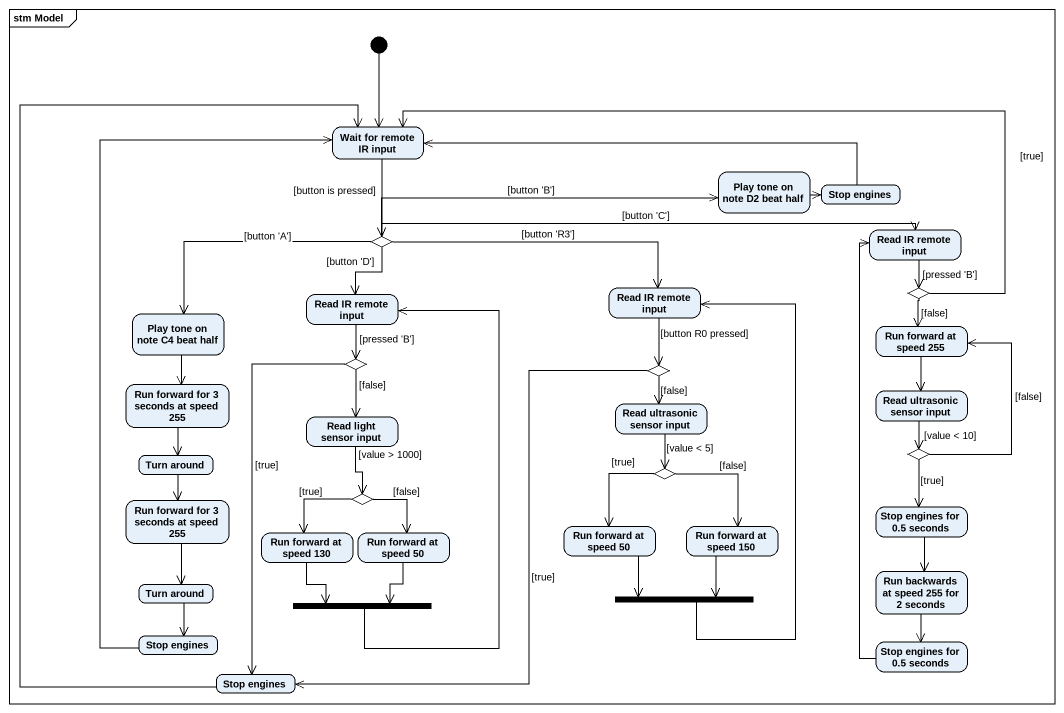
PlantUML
@startuml
mainframe stm Model
hide empty description
state "Wait for remote IR input" as Wait_for_remote_IR_input
state "Play tone on note D2 beat half" as Play_tone_on_note_D2_beat
state "Stop engines" as Stop_engines
state choice1 <<choice>>
state "Read IR remote input" as Read_IR_remote_input
state "Read IR remote input" as Read_IR_remote_input_2
state "Read IR remote input" as Read_IR_remote_input_3
state choice2 <<choice>>
state "Play tone on note C4 beat half" as Play_tone_on_note_C4_beat
state "Run forward at speed 255" as Run_forward_at_speed_255
state choice3 <<choice>>
state choice4 <<choice>>
state "Run forward for 3 seconds at speed 255" as Run_forward_for_3_seconds
state "Read light sensor input" as Read_light_sensor_input
state "Read ultrasonic sensor input" as Read_ultrasonic_sensor_input
state "Read ultrasonic sensor input" as Read_ultrasonic_sensor_input_2
state "Turn around" as Turn_around
state choice5 <<choice>>
state "Run forward for 3 seconds at speed 255" as Run_forward_for_3_seconds_2
state choice6 <<choice>>
state choice7 <<choice>>
state "Run forward at speed 130" as Run_forward_at_speed_130
state "Run forward at speed 50" as Run_forward_at_speed_50
state "Run forward at speed 50" as Run_forward_at_speed_50_2
state "Run forward at speed 150" as Run_forward_at_speed_150
state "Stop engines for 0.5 seconds" as Stop_engines_for_0_5_seconds
state "Turn around" as Turn_around_2
state "Run backwards at speed 255 for 2 seconds" as Run_backwards_at_speed_255
state fork1 <<join>>
state fork2 <<join>>
state "Stop engines" as Stop_engines_2
state "Stop engines for 0.5 seconds" as Stop_engines_for_0_5_seconds_2
state "Stop engines" as Stop_engines_3
[*] --> Wait_for_remote_IR_input
Wait_for_remote_IR_input --> choice1 : [button is pressed]
Play_tone_on_note_D2_beat -right-> Stop_engines
Stop_engines -left-> Wait_for_remote_IR_input
choice1 -right-> Play_tone_on_note_D2_beat : [button 'B']
choice1 -right-> Read_IR_remote_input : [button 'C']
choice1 --> Read_IR_remote_input_2 : [button 'D']
choice1 -right-> Read_IR_remote_input_3 : [button 'R3']
choice1 -left-> Play_tone_on_note_C4_beat : [button 'A']
Read_IR_remote_input --> choice2 : [pressed 'B']
Read_IR_remote_input_2 --> choice3 : [pressed 'B']
Read_IR_remote_input_3 --> choice4 : [button R0 pressed]
choice2 -left-> Wait_for_remote_IR_input : [true]
choice2 --> Run_forward_at_speed_255 : [false]
Play_tone_on_note_C4_beat --> Run_forward_for_3_seconds
Run_forward_at_speed_255 --> Read_ultrasonic_sensor_input_2
choice3 --> Read_light_sensor_input : [false]
choice3 --> Stop_engines_3 : [true]
choice4 --> Read_ultrasonic_sensor_input : [false]
choice4 --> Stop_engines_3 : [true]
Run_forward_for_3_seconds --> Turn_around
Read_light_sensor_input --> choice6 : [value > 1000]
Read_ultrasonic_sensor_input --> choice7 : [value < 5]
Read_ultrasonic_sensor_input_2 --> choice5 : [value < 10]
Turn_around --> Run_forward_for_3_seconds_2
choice5 -up-> Run_forward_at_speed_255 : [false]
choice5 --> Stop_engines_for_0_5_seconds : [true]
Run_forward_for_3_seconds_2 --> Turn_around_2
choice6 --> Run_forward_at_speed_130 : [true]
choice6 --> Run_forward_at_speed_50 : [false]
choice7 --> Run_forward_at_speed_50_2 : [true]
choice7 --> Run_forward_at_speed_150 : [false]
Run_forward_at_speed_130 --> fork1
Run_forward_at_speed_50 --> fork1
Run_forward_at_speed_50_2 --> fork2
Run_forward_at_speed_150 --> fork2
Stop_engines_for_0_5_seconds --> Run_backwards_at_speed_255
Turn_around_2 --> Stop_engines_2
Run_backwards_at_speed_255 --> Stop_engines_for_0_5_seconds_2
fork1 -up-> Read_IR_remote_input_2
fork2 -up-> Read_IR_remote_input_3
Stop_engines_2 -up-> Wait_for_remote_IR_input
Stop_engines_for_0_5_seconds_2 -up-> Read_IR_remote_input
Stop_engines_3 -up-> Wait_for_remote_IR_input
@enduml
